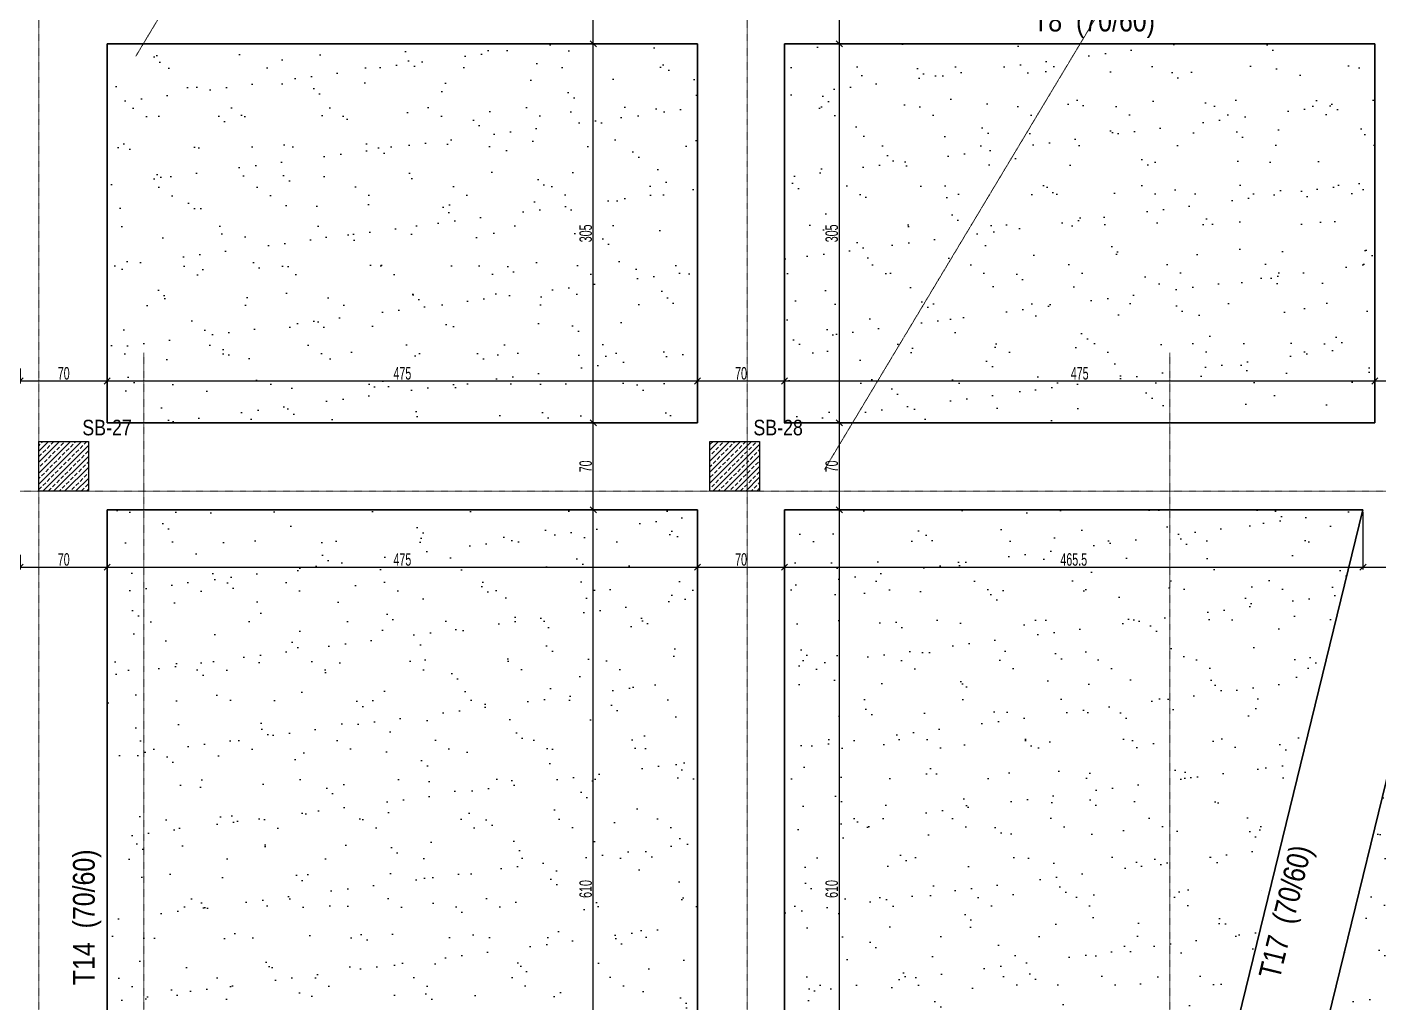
# Model space of a CAD drawing. Header units: millimetres. Extents: x -267 to 94375, y 6431 to 10838.
# Drawn here: x 2342 to 3430, y 7225 to 8010 of the extents above; entities that cross this region are included whole.
import ezdxf

# ---------------------------------------------------------------- set-up
doc = ezdxf.new("R2010")
doc.units = ezdxf.units.MM
doc.header["$LTSCALE"] = 0.0001
doc.linetypes.add('DASHED', pattern=[19.05, 12.7, -6.35])
for name, color, linetype, lineweight in [('AKS CIZGISI (BEYKENT)', 252, 'DASHED', 20), ('KOLON (BEYKENT)', 3, 'Continuous', 30), ('KOLON ISMI (BEYKENT)', 91, 'Continuous', 20), ('OLCU (BEYKENT)', 14, 'Continuous', 20), ('TARAMA (BEYKENT)', 252, 'Continuous', 25), ('TEMEL (BEYKENT)', 2, 'Continuous', 35), ('TEMEL ISMI (BEYKENT)', 40, 'Continuous', 20)]:
    doc.layers.add(name, color=color, linetype=linetype, lineweight=lineweight)
doc.styles.add('DSMOLC-50', font='bahnschrift light condensed', dxfattribs={"width": 0.75, "height": 10})
doc.styles.add('YAZI (BEYKENT)', font='')
doc.styles.get('YAZI (BEYKENT)').set_extended_font_data('Bahnschrift Light Condensed')
doc.dimstyles.new('DSMOLC-50', dxfattribs={"dimtxt": 10, "dimasz": 5, "dimexe": 2, "dimexo": 2, "dimgap": 1, "dimtad": 1, "dimdec": 1, "dimrnd": 0.5, "dimzin": 12, "dimdsep": 46, "dimtxsty": 'DSMOLC-50', "dimblk": 'OBLIQUE', "dimblk1": 'OBLIQUE', "dimblk2": 'OBLIQUE', "dimcen": 0, "dimclrt": 7, "dimadec": 0, "dimazin": 0, "dimtfac": 1, "dimtdec": 4, "dimtix": 1, "dimtmove": 2, "dimatfit": 3, "dimfxl": 1, "dimtzin": 0, "dimarcsym": 0})
pattern_1 = [(45, (404.937, 6438.231), (-4.419417, 4.419417), []), (45, (409.3565, 6438.231), (-4.419417, 4.419417), [3.125, -1.5625])]
pattern_2 = [(37.5, (-1463.6, 5137.655), (-1.60003, 48.94132), [0, -38.608, 0, -43.18, 0, -41.275]), (7.5, (-1463.6, 5137.655), (44.9523, 71.6825), [0, -20.828, 0, -34.798, 0, -13.335]), (327.5, (-1494.84, 5137.655), (79.09924, 0.14372), [0, -12.7, 0, -45.72, 0, -59.69]), (317.5, (-1494.84, 5137.655), (76.35565, 22.2929), [0, -6.35, 0, -29.972, 0, -34.29])]

# ---------------------------------------------------------------- blocks, each defined once
blk = doc.blocks.new('_Oblique')
at = {"color": 0, "linetype": 'ByBlock', "lineweight": -2}
blk.add_line((-0.5, -0.5), (0.5, 0.5), dxfattribs=at)
blk = doc.blocks.new('*D121')
at = {"layer": 'DEFPOINTS', "color": 0, "lineweight": -3, "transparency": 16777216}
for p in [(2336.7, 7587.7), (2406.7, 7587.7), (2406.7, 7575.7)]:
    blk.add_point(p, dxfattribs=at)
at = {"layer": 'OLCU (BEYKENT)', "color": 0, "lineweight": -2, "transparency": 16777216}
for p, q in [((2336.7, 7585.7), (2336.7, 7573.7)), ((2406.7, 7585.7), (2406.7, 7573.7)), ((2336.7, 7575.7), (2406.7, 7575.7))]:
    blk.add_line(p, q, dxfattribs=at)
at = {"layer": 'OLCU (BEYKENT)', "color": 0, "lineweight": -2, "transparency": 16777216, "xscale": 5, "yscale": 5, "zscale": 5, "rotation": 180}
blk.add_blockref('_Oblique', (2336.7, 7575.7), dxfattribs=at)
at = {"layer": 'OLCU (BEYKENT)', "color": 0, "lineweight": -2, "transparency": 16777216, "xscale": 5, "yscale": 5, "zscale": 5}
blk.add_blockref('_Oblique', (2406.7, 7575.7), dxfattribs=at)
at = {"layer": 'OLCU (BEYKENT)', "color": 7, "transparency": 16777216, "insert": (2371.7, 7581.8), "char_height": 10, "attachment_point": 5, "style": 'DSMOLC-50'}
blk.add_mtext('70', dxfattribs=at)
blk = doc.blocks.new('*D122')
at = {"layer": 'DEFPOINTS', "color": 0, "lineweight": -3, "transparency": 16777216}
for p in [(2406.7, 7587.7), (2881.7, 7587.7), (2881.7, 7575.7)]:
    blk.add_point(p, dxfattribs=at)
at = {"layer": 'OLCU (BEYKENT)', "color": 0, "lineweight": -2, "transparency": 16777216}
for p, q in [((2406.7, 7585.7), (2406.7, 7573.7)), ((2881.7, 7585.7), (2881.7, 7573.7)), ((2406.7, 7575.7), (2881.7, 7575.7))]:
    blk.add_line(p, q, dxfattribs=at)
at = {"layer": 'OLCU (BEYKENT)', "color": 0, "lineweight": -2, "transparency": 16777216, "xscale": 5, "yscale": 5, "zscale": 5, "rotation": 180}
blk.add_blockref('_Oblique', (2406.7, 7575.7), dxfattribs=at)
at = {"layer": 'OLCU (BEYKENT)', "color": 0, "lineweight": -2, "transparency": 16777216, "xscale": 5, "yscale": 5, "zscale": 5}
blk.add_blockref('_Oblique', (2881.7, 7575.7), dxfattribs=at)
at = {"layer": 'OLCU (BEYKENT)', "color": 7, "transparency": 16777216, "insert": (2644.2, 7581.8), "char_height": 10, "attachment_point": 5, "style": 'DSMOLC-50'}
blk.add_mtext('475', dxfattribs=at)
blk = doc.blocks.new('*D123')
at = {"layer": 'DEFPOINTS', "color": 0, "lineweight": -3, "transparency": 16777216}
for p in [(2881.7, 7587.7), (2951.7, 7587.7), (2951.7, 7575.7)]:
    blk.add_point(p, dxfattribs=at)
at = {"layer": 'OLCU (BEYKENT)', "color": 0, "lineweight": -2, "transparency": 16777216}
for p, q in [((2881.7, 7585.7), (2881.7, 7573.7)), ((2951.7, 7585.7), (2951.7, 7573.7)), ((2881.7, 7575.7), (2951.7, 7575.7))]:
    blk.add_line(p, q, dxfattribs=at)
at = {"layer": 'OLCU (BEYKENT)', "color": 0, "lineweight": -2, "transparency": 16777216, "xscale": 5, "yscale": 5, "zscale": 5, "rotation": 180}
blk.add_blockref('_Oblique', (2881.7, 7575.7), dxfattribs=at)
at = {"layer": 'OLCU (BEYKENT)', "color": 0, "lineweight": -2, "transparency": 16777216, "xscale": 5, "yscale": 5, "zscale": 5}
blk.add_blockref('_Oblique', (2951.7, 7575.7), dxfattribs=at)
at = {"layer": 'OLCU (BEYKENT)', "color": 7, "transparency": 16777216, "insert": (2916.7, 7581.8), "char_height": 10, "attachment_point": 5, "style": 'DSMOLC-50'}
blk.add_mtext('70', dxfattribs=at)
blk = doc.blocks.new('*D124')
at = {"layer": 'DEFPOINTS', "color": 0, "lineweight": -3, "transparency": 16777216}
for p in [(3417.1, 7621.8), (2951.7, 7587.7), (3417.1, 7575.7)]:
    blk.add_point(p, dxfattribs=at)
at = {"layer": 'OLCU (BEYKENT)', "color": 0, "lineweight": -2, "transparency": 16777216}
for p, q in [((3417.1, 7619.8), (3417.1, 7573.7)), ((2951.7, 7585.7), (2951.7, 7573.7)), ((2951.7, 7575.7), (3417.1, 7575.7))]:
    blk.add_line(p, q, dxfattribs=at)
at = {"layer": 'OLCU (BEYKENT)', "color": 0, "lineweight": -2, "transparency": 16777216, "xscale": 5, "yscale": 5, "zscale": 5, "rotation": 180}
blk.add_blockref('_Oblique', (2951.7, 7575.7), dxfattribs=at)
at = {"layer": 'OLCU (BEYKENT)', "color": 0, "lineweight": -2, "transparency": 16777216, "xscale": 5, "yscale": 5, "zscale": 5}
blk.add_blockref('_Oblique', (3417.1, 7575.7), dxfattribs=at)
at = {"layer": 'OLCU (BEYKENT)', "color": 7, "transparency": 16777216, "insert": (3184.4, 7581.8), "char_height": 10, "attachment_point": 5, "style": 'DSMOLC-50'}
blk.add_mtext('465.5', dxfattribs=at)
blk = doc.blocks.new('*D125')
at = {"layer": 'DEFPOINTS', "color": 0, "lineweight": -3, "transparency": 16777216}
for p in [(3417.1, 7621.8), (3489.1, 7621.8), (3489.1, 7575.7)]:
    blk.add_point(p, dxfattribs=at)
at = {"layer": 'OLCU (BEYKENT)', "color": 0, "lineweight": -2, "transparency": 16777216}
for p, q in [((3417.1, 7619.8), (3417.1, 7573.7)), ((3489.1, 7619.8), (3489.1, 7573.7)), ((3417.1, 7575.7), (3489.1, 7575.7))]:
    blk.add_line(p, q, dxfattribs=at)
at = {"layer": 'OLCU (BEYKENT)', "color": 0, "lineweight": -2, "transparency": 16777216, "xscale": 5, "yscale": 5, "zscale": 5, "rotation": 180}
blk.add_blockref('_Oblique', (3417.1, 7575.7), dxfattribs=at)
at = {"layer": 'OLCU (BEYKENT)', "color": 0, "lineweight": -2, "transparency": 16777216, "xscale": 5, "yscale": 5, "zscale": 5}
blk.add_blockref('_Oblique', (3489.1, 7575.7), dxfattribs=at)
at = {"layer": 'OLCU (BEYKENT)', "color": 7, "transparency": 16777216, "insert": (3453.1, 7581.8), "char_height": 10, "attachment_point": 5, "style": 'DSMOLC-50'}
blk.add_mtext('72', dxfattribs=at)
blk = doc.blocks.new('*D141')
at = {"layer": 'DEFPOINTS', "color": 0, "lineweight": -3, "transparency": 16777216}
for p in [(2336.7, 7737.5), (2406.7, 7737.5), (2406.7, 7725.5)]:
    blk.add_point(p, dxfattribs=at)
at = {"layer": 'OLCU (BEYKENT)', "color": 0, "lineweight": -2, "transparency": 16777216}
for p, q in [((2336.7, 7735.5), (2336.7, 7723.5)), ((2406.7, 7735.5), (2406.7, 7723.5)), ((2336.7, 7725.5), (2406.7, 7725.5))]:
    blk.add_line(p, q, dxfattribs=at)
at = {"layer": 'OLCU (BEYKENT)', "color": 0, "lineweight": -2, "transparency": 16777216, "xscale": 5, "yscale": 5, "zscale": 5, "rotation": 180}
blk.add_blockref('_Oblique', (2336.7, 7725.5), dxfattribs=at)
at = {"layer": 'OLCU (BEYKENT)', "color": 0, "lineweight": -2, "transparency": 16777216, "xscale": 5, "yscale": 5, "zscale": 5}
blk.add_blockref('_Oblique', (2406.7, 7725.5), dxfattribs=at)
at = {"layer": 'OLCU (BEYKENT)', "color": 7, "transparency": 16777216, "insert": (2371.7, 7731.6), "char_height": 10, "attachment_point": 5, "style": 'DSMOLC-50'}
blk.add_mtext('70', dxfattribs=at)
blk = doc.blocks.new('*D142')
at = {"layer": 'DEFPOINTS', "color": 0, "lineweight": -3, "transparency": 16777216}
for p in [(2406.7, 7737.5), (2881.7, 7737.5), (2881.7, 7725.5)]:
    blk.add_point(p, dxfattribs=at)
at = {"layer": 'OLCU (BEYKENT)', "color": 0, "lineweight": -2, "transparency": 16777216}
for p, q in [((2406.7, 7735.5), (2406.7, 7723.5)), ((2881.7, 7735.5), (2881.7, 7723.5)), ((2406.7, 7725.5), (2881.7, 7725.5))]:
    blk.add_line(p, q, dxfattribs=at)
at = {"layer": 'OLCU (BEYKENT)', "color": 0, "lineweight": -2, "transparency": 16777216, "xscale": 5, "yscale": 5, "zscale": 5, "rotation": 180}
blk.add_blockref('_Oblique', (2406.7, 7725.5), dxfattribs=at)
at = {"layer": 'OLCU (BEYKENT)', "color": 0, "lineweight": -2, "transparency": 16777216, "xscale": 5, "yscale": 5, "zscale": 5}
blk.add_blockref('_Oblique', (2881.7, 7725.5), dxfattribs=at)
at = {"layer": 'OLCU (BEYKENT)', "color": 7, "transparency": 16777216, "insert": (2644.2, 7731.6), "char_height": 10, "attachment_point": 5, "style": 'DSMOLC-50'}
blk.add_mtext('475', dxfattribs=at)
blk = doc.blocks.new('*D143')
at = {"layer": 'DEFPOINTS', "color": 0, "lineweight": -3, "transparency": 16777216}
for p in [(2881.7, 7737.5), (2951.7, 7737.5), (2951.7, 7725.5)]:
    blk.add_point(p, dxfattribs=at)
at = {"layer": 'OLCU (BEYKENT)', "color": 0, "lineweight": -2, "transparency": 16777216}
for p, q in [((2881.7, 7735.5), (2881.7, 7723.5)), ((2951.7, 7735.5), (2951.7, 7723.5)), ((2881.7, 7725.5), (2951.7, 7725.5))]:
    blk.add_line(p, q, dxfattribs=at)
at = {"layer": 'OLCU (BEYKENT)', "color": 0, "lineweight": -2, "transparency": 16777216, "xscale": 5, "yscale": 5, "zscale": 5, "rotation": 180}
blk.add_blockref('_Oblique', (2881.7, 7725.5), dxfattribs=at)
at = {"layer": 'OLCU (BEYKENT)', "color": 0, "lineweight": -2, "transparency": 16777216, "xscale": 5, "yscale": 5, "zscale": 5}
blk.add_blockref('_Oblique', (2951.7, 7725.5), dxfattribs=at)
at = {"layer": 'OLCU (BEYKENT)', "color": 7, "transparency": 16777216, "insert": (2916.7, 7731.6), "char_height": 10, "attachment_point": 5, "style": 'DSMOLC-50'}
blk.add_mtext('70', dxfattribs=at)
blk = doc.blocks.new('*D144')
at = {"layer": 'DEFPOINTS', "color": 0, "lineweight": -3, "transparency": 16777216}
for p in [(2951.7, 7737.5), (3426.7, 7737.5), (3426.7, 7725.5)]:
    blk.add_point(p, dxfattribs=at)
at = {"layer": 'OLCU (BEYKENT)', "color": 0, "lineweight": -2, "transparency": 16777216}
for p, q in [((2951.7, 7735.5), (2951.7, 7723.5)), ((3426.7, 7735.5), (3426.7, 7723.5)), ((2951.7, 7725.5), (3426.7, 7725.5))]:
    blk.add_line(p, q, dxfattribs=at)
at = {"layer": 'OLCU (BEYKENT)', "color": 0, "lineweight": -2, "transparency": 16777216, "xscale": 5, "yscale": 5, "zscale": 5, "rotation": 180}
blk.add_blockref('_Oblique', (2951.7, 7725.5), dxfattribs=at)
at = {"layer": 'OLCU (BEYKENT)', "color": 0, "lineweight": -2, "transparency": 16777216, "xscale": 5, "yscale": 5, "zscale": 5}
blk.add_blockref('_Oblique', (3426.7, 7725.5), dxfattribs=at)
at = {"layer": 'OLCU (BEYKENT)', "color": 7, "transparency": 16777216, "insert": (3189.2, 7731.6), "char_height": 10, "attachment_point": 5, "style": 'DSMOLC-50'}
blk.add_mtext('475', dxfattribs=at)
blk = doc.blocks.new('*D145')
at = {"layer": 'DEFPOINTS', "color": 0, "lineweight": -3, "transparency": 16777216}
for p in [(3426.7, 7737.5), (3496.7, 7737.5), (3496.7, 7725.5)]:
    blk.add_point(p, dxfattribs=at)
at = {"layer": 'OLCU (BEYKENT)', "color": 0, "lineweight": -2, "transparency": 16777216}
for p, q in [((3426.7, 7735.5), (3426.7, 7723.5)), ((3496.7, 7735.5), (3496.7, 7723.5)), ((3426.7, 7725.5), (3496.7, 7725.5))]:
    blk.add_line(p, q, dxfattribs=at)
at = {"layer": 'OLCU (BEYKENT)', "color": 0, "lineweight": -2, "transparency": 16777216, "xscale": 5, "yscale": 5, "zscale": 5, "rotation": 180}
blk.add_blockref('_Oblique', (3426.7, 7725.5), dxfattribs=at)
at = {"layer": 'OLCU (BEYKENT)', "color": 0, "lineweight": -2, "transparency": 16777216, "xscale": 5, "yscale": 5, "zscale": 5}
blk.add_blockref('_Oblique', (3496.7, 7725.5), dxfattribs=at)
at = {"layer": 'OLCU (BEYKENT)', "color": 7, "transparency": 16777216, "insert": (3461.7, 7731.6), "char_height": 10, "attachment_point": 5, "style": 'DSMOLC-50'}
blk.add_mtext('70', dxfattribs=at)
blk = doc.blocks.new('*D242')
at = {"layer": 'DEFPOINTS', "color": 0, "lineweight": -3, "transparency": 16777216}
for p in [(2785.8, 7621.8), (2797.8, 7621.8), (2785.8, 7011.7)]:
    blk.add_point(p, dxfattribs=at)
at = {"layer": 'OLCU (BEYKENT)', "color": 0, "lineweight": -2, "transparency": 16777216}
for p, q in [((2787.8, 7621.8), (2799.8, 7621.8)), ((2797.8, 7011.7), (2797.8, 7621.8)), ((2787.8, 7011.7), (2799.8, 7011.7))]:
    blk.add_line(p, q, dxfattribs=at)
at = {"layer": 'OLCU (BEYKENT)', "color": 0, "lineweight": -2, "transparency": 16777216, "xscale": 5, "yscale": 5, "zscale": 5}
for p, rotation in [((2797.8, 7621.8), 90), ((2797.8, 7011.7), 270)]:
    blk.add_blockref('_Oblique', p, dxfattribs=dict(at, rotation=rotation))
at = {"layer": 'OLCU (BEYKENT)', "color": 7, "transparency": 16777216, "insert": (2791.7, 7316.7), "char_height": 10, "attachment_point": 5, "rotation": 90, "style": 'DSMOLC-50'}
blk.add_mtext('610', dxfattribs=at)
blk = doc.blocks.new('*D243')
at = {"layer": 'DEFPOINTS', "color": 0, "lineweight": -3, "transparency": 16777216}
for p in [(2785.8, 7691.8), (2797.8, 7691.8), (2785.8, 7621.8)]:
    blk.add_point(p, dxfattribs=at)
at = {"layer": 'OLCU (BEYKENT)', "color": 0, "lineweight": -2, "transparency": 16777216}
for p, q in [((2787.8, 7691.8), (2799.8, 7691.8)), ((2797.8, 7621.8), (2797.8, 7691.8)), ((2787.8, 7621.8), (2799.8, 7621.8))]:
    blk.add_line(p, q, dxfattribs=at)
at = {"layer": 'OLCU (BEYKENT)', "color": 0, "lineweight": -2, "transparency": 16777216, "xscale": 5, "yscale": 5, "zscale": 5}
for p, rotation in [((2797.8, 7691.8), 90), ((2797.8, 7621.8), 270)]:
    blk.add_blockref('_Oblique', p, dxfattribs=dict(at, rotation=rotation))
at = {"layer": 'OLCU (BEYKENT)', "color": 7, "transparency": 16777216, "insert": (2791.7, 7656.8), "char_height": 10, "attachment_point": 5, "rotation": 90, "style": 'DSMOLC-50'}
blk.add_mtext('70', dxfattribs=at)
blk = doc.blocks.new('*D244')
at = {"layer": 'DEFPOINTS', "color": 0, "lineweight": -3, "transparency": 16777216}
for p in [(2785.8, 7996.8), (2797.8, 7996.8), (2785.8, 7691.8)]:
    blk.add_point(p, dxfattribs=at)
at = {"layer": 'OLCU (BEYKENT)', "color": 0, "lineweight": -2, "transparency": 16777216}
for p, q in [((2787.8, 7996.8), (2799.8, 7996.8)), ((2797.8, 7691.8), (2797.8, 7996.8)), ((2787.8, 7691.8), (2799.8, 7691.8))]:
    blk.add_line(p, q, dxfattribs=at)
at = {"layer": 'OLCU (BEYKENT)', "color": 0, "lineweight": -2, "transparency": 16777216, "xscale": 5, "yscale": 5, "zscale": 5}
for p, rotation in [((2797.8, 7996.8), 90), ((2797.8, 7691.8), 270)]:
    blk.add_blockref('_Oblique', p, dxfattribs=dict(at, rotation=rotation))
at = {"layer": 'OLCU (BEYKENT)', "color": 7, "transparency": 16777216, "insert": (2791.7, 7844.3), "char_height": 10, "attachment_point": 5, "rotation": 90, "style": 'DSMOLC-50'}
blk.add_mtext('305', dxfattribs=at)
blk = doc.blocks.new('*D245')
at = {"layer": 'DEFPOINTS', "color": 0, "lineweight": -3, "transparency": 16777216}
for p in [(2785.8, 8066.8), (2797.8, 8066.8), (2785.8, 7996.8)]:
    blk.add_point(p, dxfattribs=at)
at = {"layer": 'OLCU (BEYKENT)', "color": 0, "lineweight": -2, "transparency": 16777216}
for p, q in [((2787.8, 8066.8), (2799.8, 8066.8)), ((2797.8, 7996.8), (2797.8, 8066.8)), ((2787.8, 7996.8), (2799.8, 7996.8))]:
    blk.add_line(p, q, dxfattribs=at)
at = {"layer": 'OLCU (BEYKENT)', "color": 0, "lineweight": -2, "transparency": 16777216, "xscale": 5, "yscale": 5, "zscale": 5}
for p, rotation in [((2797.8, 8066.8), 90), ((2797.8, 7996.8), 270)]:
    blk.add_blockref('_Oblique', p, dxfattribs=dict(at, rotation=rotation))
at = {"layer": 'OLCU (BEYKENT)', "color": 7, "transparency": 16777216, "insert": (2791.7, 8031.8), "char_height": 10, "attachment_point": 5, "rotation": 90, "style": 'DSMOLC-50'}
blk.add_mtext('70', dxfattribs=at)
blk = doc.blocks.new('*D248')
at = {"layer": 'DEFPOINTS', "color": 0, "lineweight": -3, "transparency": 16777216}
for p in [(2983.8, 7621.8), (2995.8, 7621.8), (2983.8, 7011.7)]:
    blk.add_point(p, dxfattribs=at)
at = {"layer": 'OLCU (BEYKENT)', "color": 0, "lineweight": -2, "transparency": 16777216}
for p, q in [((2985.8, 7621.8), (2997.8, 7621.8)), ((2995.8, 7011.7), (2995.8, 7621.8)), ((2985.8, 7011.7), (2997.8, 7011.7))]:
    blk.add_line(p, q, dxfattribs=at)
at = {"layer": 'OLCU (BEYKENT)', "color": 0, "lineweight": -2, "transparency": 16777216, "xscale": 5, "yscale": 5, "zscale": 5}
for p, rotation in [((2995.8, 7621.8), 90), ((2995.8, 7011.7), 270)]:
    blk.add_blockref('_Oblique', p, dxfattribs=dict(at, rotation=rotation))
at = {"layer": 'OLCU (BEYKENT)', "color": 7, "transparency": 16777216, "insert": (2989.7, 7316.7), "char_height": 10, "attachment_point": 5, "rotation": 90, "style": 'DSMOLC-50'}
blk.add_mtext('610', dxfattribs=at)
blk = doc.blocks.new('*D249')
at = {"layer": 'DEFPOINTS', "color": 0, "lineweight": -3, "transparency": 16777216}
for p in [(2983.8, 7691.8), (2995.8, 7691.8), (2983.8, 7621.8)]:
    blk.add_point(p, dxfattribs=at)
at = {"layer": 'OLCU (BEYKENT)', "color": 0, "lineweight": -2, "transparency": 16777216}
for p, q in [((2985.8, 7691.8), (2997.8, 7691.8)), ((2995.8, 7621.8), (2995.8, 7691.8)), ((2985.8, 7621.8), (2997.8, 7621.8))]:
    blk.add_line(p, q, dxfattribs=at)
at = {"layer": 'OLCU (BEYKENT)', "color": 0, "lineweight": -2, "transparency": 16777216, "xscale": 5, "yscale": 5, "zscale": 5}
for p, rotation in [((2995.8, 7691.8), 90), ((2995.8, 7621.8), 270)]:
    blk.add_blockref('_Oblique', p, dxfattribs=dict(at, rotation=rotation))
at = {"layer": 'OLCU (BEYKENT)', "color": 7, "transparency": 16777216, "insert": (2989.7, 7656.8), "char_height": 10, "attachment_point": 5, "rotation": 90, "style": 'DSMOLC-50'}
blk.add_mtext('70', dxfattribs=at)
blk = doc.blocks.new('*D250')
at = {"layer": 'DEFPOINTS', "color": 0, "lineweight": -3, "transparency": 16777216}
for p in [(2983.8, 7996.8), (2995.8, 7996.8), (2983.8, 7691.8)]:
    blk.add_point(p, dxfattribs=at)
at = {"layer": 'OLCU (BEYKENT)', "color": 0, "lineweight": -2, "transparency": 16777216}
for p, q in [((2985.8, 7996.8), (2997.8, 7996.8)), ((2995.8, 7691.8), (2995.8, 7996.8)), ((2985.8, 7691.8), (2997.8, 7691.8))]:
    blk.add_line(p, q, dxfattribs=at)
at = {"layer": 'OLCU (BEYKENT)', "color": 0, "lineweight": -2, "transparency": 16777216, "xscale": 5, "yscale": 5, "zscale": 5}
for p, rotation in [((2995.8, 7996.8), 90), ((2995.8, 7691.8), 270)]:
    blk.add_blockref('_Oblique', p, dxfattribs=dict(at, rotation=rotation))
at = {"layer": 'OLCU (BEYKENT)', "color": 7, "transparency": 16777216, "insert": (2989.7, 7844.3), "char_height": 10, "attachment_point": 5, "rotation": 90, "style": 'DSMOLC-50'}
blk.add_mtext('305', dxfattribs=at)
blk = doc.blocks.new('*D251')
at = {"layer": 'DEFPOINTS', "color": 0, "lineweight": -3, "transparency": 16777216}
for p in [(2983.8, 8066.8), (2995.8, 8066.8), (2983.8, 7996.8)]:
    blk.add_point(p, dxfattribs=at)
at = {"layer": 'OLCU (BEYKENT)', "color": 0, "lineweight": -2, "transparency": 16777216}
for p, q in [((2985.8, 8066.8), (2997.8, 8066.8)), ((2995.8, 7996.8), (2995.8, 8066.8)), ((2985.8, 7996.8), (2997.8, 7996.8))]:
    blk.add_line(p, q, dxfattribs=at)
at = {"layer": 'OLCU (BEYKENT)', "color": 0, "lineweight": -2, "transparency": 16777216, "xscale": 5, "yscale": 5, "zscale": 5}
for p, rotation in [((2995.8, 8066.8), 90), ((2995.8, 7996.8), 270)]:
    blk.add_blockref('_Oblique', p, dxfattribs=dict(at, rotation=rotation))
at = {"layer": 'OLCU (BEYKENT)', "color": 7, "transparency": 16777216, "insert": (2989.7, 8031.8), "char_height": 10, "attachment_point": 5, "rotation": 90, "style": 'DSMOLC-50'}
blk.add_mtext('70', dxfattribs=at)

msp = doc.modelspace()

# ---------------------------------------------------------------- hatches: boundary and pattern name
at = {"layer": 'TARAMA (BEYKENT)', "lineweight": -3}
h = msp.add_hatch(dxfattribs=at)
h.set_pattern_fill('AR-SAND', color=256, style=0)
h.set_pattern_definition(pattern_2)
h.paths.add_polyline_path([(2881.67, 7996.77), (2406.67, 7996.77), (2406.67, 7691.77), (2881.67, 7691.77)])
h = msp.add_hatch(dxfattribs=at)
h.set_pattern_fill('AR-SAND', color=256, style=0)
h.set_pattern_definition(pattern_2)
h.paths.add_polyline_path([(3426.67, 7996.77), (2951.67, 7996.77), (2951.67, 7691.77), (3426.67, 7691.77)])
at = {"layer": 'TARAMA (BEYKENT)'}
h = msp.add_hatch(dxfattribs=at)
h.set_pattern_fill('ANSI33', color=256, style=0, pattern_type=0)
h.set_pattern_definition(pattern_1)
h.paths.add_polyline_path([(2351.67, 7676.77), (2391.67, 7676.77), (2391.67, 7636.77), (2351.67, 7636.77)], flags=0)
h = msp.add_hatch(dxfattribs=at)
h.set_pattern_fill('ANSI33', color=256, style=0, pattern_type=0)
h.set_pattern_definition(pattern_1)
h.paths.add_polyline_path([(2891.67, 7676.77), (2931.67, 7676.77), (2931.67, 7636.77), (2891.67, 7636.77)], flags=0)
at = {"layer": 'TARAMA (BEYKENT)', "lineweight": -3}
h = msp.add_hatch(dxfattribs=at)
h.set_pattern_fill('AR-SAND', color=256, style=0)
h.set_pattern_definition(pattern_2)
h.paths.add_polyline_path([(2881.67, 7621.77), (2406.67, 7621.77), (2406.67, 7011.67), (2881.67, 7011.67)])
h = msp.add_hatch(dxfattribs=at)
h.set_pattern_fill('AR-SAND', color=256, style=0)
h.set_pattern_definition(pattern_2)
h.paths.add_polyline_path([(3417.08, 7621.77), (2951.67, 7621.77), (2951.67, 7011.67), (3267.84, 7011.67)])
h = msp.add_hatch(dxfattribs=at)
h.set_pattern_fill('AR-SAND', color=256, style=0)
h.set_pattern_definition(pattern_2)
h.paths.add_polyline_path([(4001.67, 7621.77), (3489.14, 7621.77), (3339.91, 7011.67), (4001.67, 7011.67)])

# ---------------------------------------------------------------- linework, layer by layer
at = {"layer": 'AKS CIZGISI (BEYKENT)'}
for p, q in [((3000.29, 8937.16), (2429.81, 7986.98)), ((2351.67, 6731.77), (2351.67, 8660.8)), ((3554.37, 8604.49), (2983.89, 7654.32)), ((2921.67, 6731.77), (2921.67, 8232.08)), ((2436.06, 6731.77, 0), (2436.06, 7748.07, 0)), ((3261.67, 6731.77), (3261.67, 7748.07)), ((1736.01, 7636.77), (8121.66, 7636.77))]:
    msp.add_line(p, q, dxfattribs=at)
at = {"layer": 'KOLON (BEYKENT)'}
for points in [[(2351.67, 7676.77), (2391.67, 7676.77), (2391.67, 7636.77), (2351.67, 7636.77)], [(2891.67, 7676.77), (2931.67, 7676.77), (2931.67, 7636.77), (2891.67, 7636.77)]]:
    msp.add_lwpolyline(points, close=True, dxfattribs=at)
at = {"layer": 'TEMEL (BEYKENT)'}
for p, q in [((2406.67, 7996.77), (2881.67, 7996.77)), ((2406.67, 7996.77), (2406.67, 7691.77)), ((2881.67, 7996.77), (2881.67, 7691.77)), ((2951.67, 7996.77), (3426.67, 7996.77)), ((2951.67, 7996.77), (2951.67, 7691.77)), ((3426.67, 7996.77), (3426.67, 7691.77)), ((2406.67, 7691.77), (2881.67, 7691.77)), ((2951.67, 7691.77), (3426.67, 7691.77)), ((2406.67, 7621.77), (2881.67, 7621.77)), ((2406.67, 7621.77), (2406.67, 7011.67)), ((2881.67, 7621.77), (2881.67, 7011.67)), ((2951.67, 7621.77), (3417.08, 7621.77)), ((2951.67, 7621.77), (2951.67, 7011.67)), ((3417.08, 7621.77), (3267.84, 7011.67)), ((3489.14, 7621.77), (3339.91, 7011.67))]:
    msp.add_line(p, q, dxfattribs=at)

# ---------------------------------------------------------------- texts
at = {"layer": 'KOLON ISMI (BEYKENT)', "style": 'YAZI (BEYKENT)'}
for s, p in [('SB-27', (2386.67, 7681.77)), ('SB-28', (2926.67, 7681.77))]:
    msp.add_text(s, height=12.5, dxfattribs=at).set_placement(p)
at = {"layer": 'TEMEL ISMI (BEYKENT)', "style": 'YAZI (BEYKENT)'}
msp.add_text('T8  (70/60)', height=17.5, dxfattribs=at).set_placement((3151.69, 8006.77))
for s, rotation, p in [('T14  (70/60)', 90, (2396.67, 7239.29)), ('T17  (70/60)', 76.25514, (3349.97, 7243.15))]:
    msp.add_text(s, height=17.5, rotation=rotation, dxfattribs=at).set_placement(p)

# ---------------------------------------------------------------- dimensions: what is measured, and where the dimension line sits
at = {"layer": 'OLCU (BEYKENT)'}
for base, p1, p2, picture, middle in [((2797.78, 8066.77), (2785.78, 7996.77), (2785.78, 8066.77), '*D245', (2791.68, 8031.77)), ((2995.81, 8066.77), (2983.81, 7996.77), (2983.81, 8066.77), '*D251', (2989.71, 8031.77)), ((2797.78, 7996.77), (2785.78, 7691.77), (2785.78, 7996.77), '*D244', (2791.68, 7844.27)), ((2995.81, 7996.77), (2983.81, 7691.77), (2983.81, 7996.77), '*D250', (2989.71, 7844.27)), ((2797.78, 7691.77), (2785.78, 7621.77), (2785.78, 7691.77), '*D243', (2791.68, 7656.77)), ((2995.81, 7691.77), (2983.81, 7621.77), (2983.81, 7691.77), '*D249', (2989.71, 7656.77)), ((2797.78, 7621.77), (2785.78, 7011.67), (2785.78, 7621.77), '*D242', (2791.68, 7316.72)), ((2995.81, 7621.77), (2983.81, 7011.67), (2983.81, 7621.77), '*D248', (2989.71, 7316.72))]:
    dim = msp.add_linear_dim(base=base, p1=p1, p2=p2, angle=90, dimstyle='DSMOLC-50', dxfattribs=at)
    dim.commit()
    dim.dimension.update_dxf_attribs({"geometry": picture, "text_midpoint": middle})
for base, p1, p2, picture, middle in [((2406.67, 7725.5), (2336.67, 7737.5), (2406.67, 7737.5), '*D141', (2371.67, 7731.61)), ((2881.67, 7725.5), (2406.67, 7737.5), (2881.67, 7737.5), '*D142', (2644.17, 7731.56)), ((2951.67, 7725.5), (2881.67, 7737.5), (2951.67, 7737.5), '*D143', (2916.67, 7731.61)), ((3426.67, 7725.5), (2951.67, 7737.5), (3426.67, 7737.5), '*D144', (3189.17, 7731.56)), ((3496.67, 7725.5), (3426.67, 7737.5), (3496.67, 7737.5), '*D145', (3461.67, 7731.61)), ((3417.08, 7575.73), (2951.67, 7587.73), (3417.08, 7621.77), '*D124', (3184.37, 7581.79)), ((3489.14, 7575.73), (3417.08, 7621.77), (3489.14, 7621.77), '*D125', (3453.11, 7581.79)), ((2406.67, 7575.73), (2336.67, 7587.73), (2406.67, 7587.73), '*D121', (2371.67, 7581.84)), ((2881.67, 7575.73), (2406.67, 7587.73), (2881.67, 7587.73), '*D122', (2644.17, 7581.79)), ((2951.67, 7575.73), (2881.67, 7587.73), (2951.67, 7587.73), '*D123', (2916.67, 7581.84))]:
    dim = msp.add_linear_dim(base=base, p1=p1, p2=p2, dimstyle='DSMOLC-50', dxfattribs=at)
    dim.commit()
    dim.dimension.update_dxf_attribs({"geometry": picture, "text_midpoint": middle})

doc.saveas('drawing.dxf')
